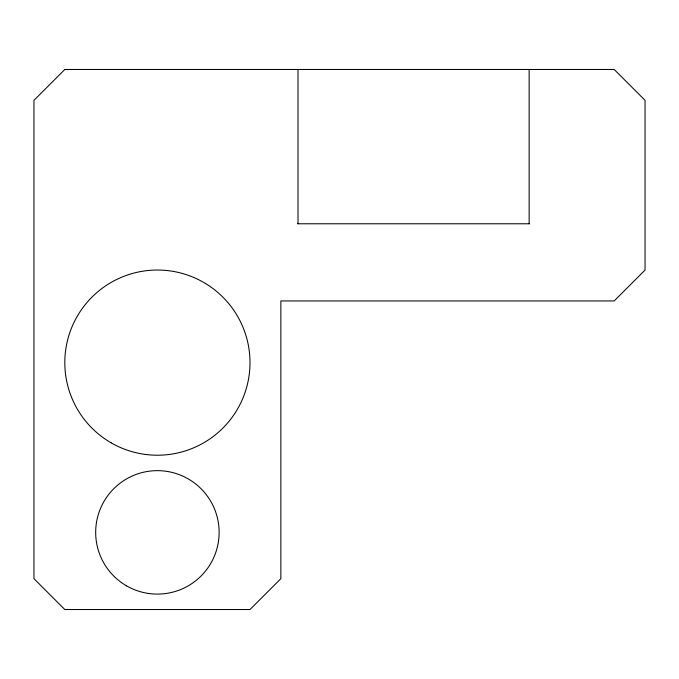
<?xml version="1.0" encoding="UTF-8"?>
<svg xmlns="http://www.w3.org/2000/svg" width="679" height="679" viewBox="0 0 679 679"><rect width="100%" height="100%" fill="white"/><g stroke="black" fill="none" stroke-linecap="round" stroke-linejoin="round"><path stroke-width="1.02" d="M297.674 223.781L529.467 223.781M529.145 69.47L529.145 223.781M298.005 69.47L298.005 223.781M64.811 69.47L33.95 100.331L33.95 578.669L64.811 609.53L249.999 609.53L280.86 578.669L280.86 300.941L614.189 300.941L645.05 270.081L645.05 100.331L614.189 69.47L64.811 69.47M111.11 442.81A92.59 92.59 0 0 0 249.999 362.628A92.59 92.59 0 0 0 111.11 282.439A92.59 92.59 0 0 0 111.11 442.81M126.54 585.833A61.73 61.73 0 0 0 219.13 532.378A61.73 61.73 0 0 0 126.54 478.916A61.73 61.73 0 0 0 126.54 585.833"/></g></svg>
